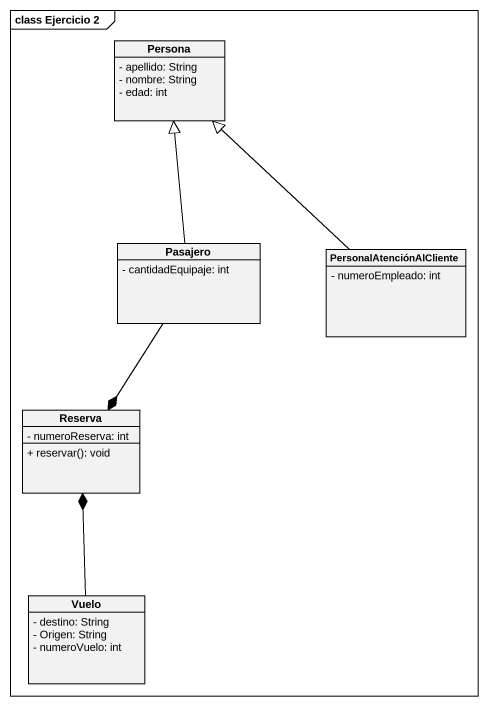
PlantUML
@startuml
mainframe class Ejercicio 2
hide circle
hide empty members
skinparam classAttributeIconSize 0
class Persona {
  - apellido: String
  - nombre: String
  - edad: int
}
class Pasajero {
  - cantidadEquipaje: int
}
class PersonalAtenciónAlCliente {
  - numeroEmpleado: int
}
class Reserva {
  - numeroReserva: int
  + reservar(): void
}
class Vuelo {
  - destino: String
  - Origen: String
  - numeroVuelo: int
}
Pasajero -up-|> Persona
Pasajero --* Reserva
PersonalAtenciónAlCliente -up-|> Persona
Vuelo -up-* Reserva
@enduml
